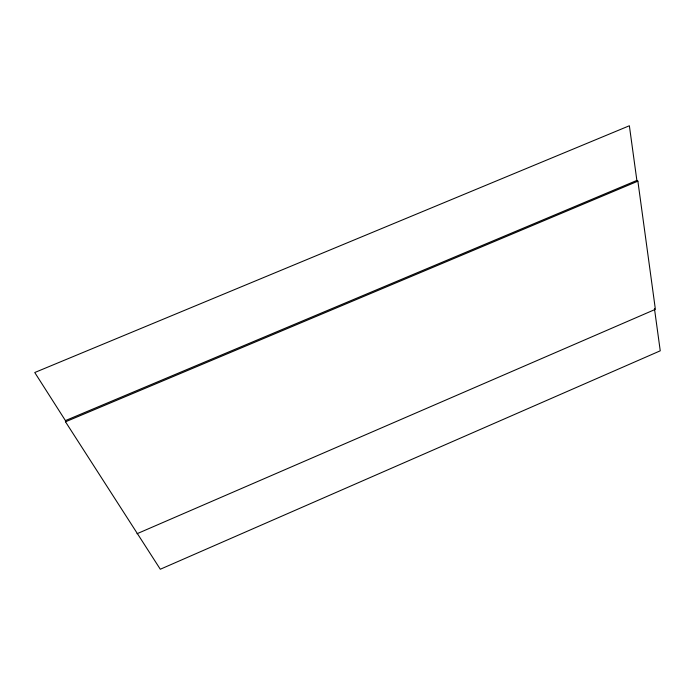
<?xml version="1.0" encoding="UTF-8"?>
<svg xmlns="http://www.w3.org/2000/svg" width="695" height="695" viewBox="0 0 695 695"><rect width="100%" height="100%" fill="white"/><g stroke="black" fill="none" stroke-linecap="round" stroke-linejoin="round"><path stroke-width="1.04" d="M137.002 533.734L655.385 309.336L637.88 181.178L636.872 180.431L629.366 125.76L34.75 372.52L65.434 420.597L65.504 421.804L160.302 569.24L660.25 350.81L654.438 308.458M65.434 420.597L636.872 180.431M65.504 421.804L637.88 181.178"/></g></svg>
